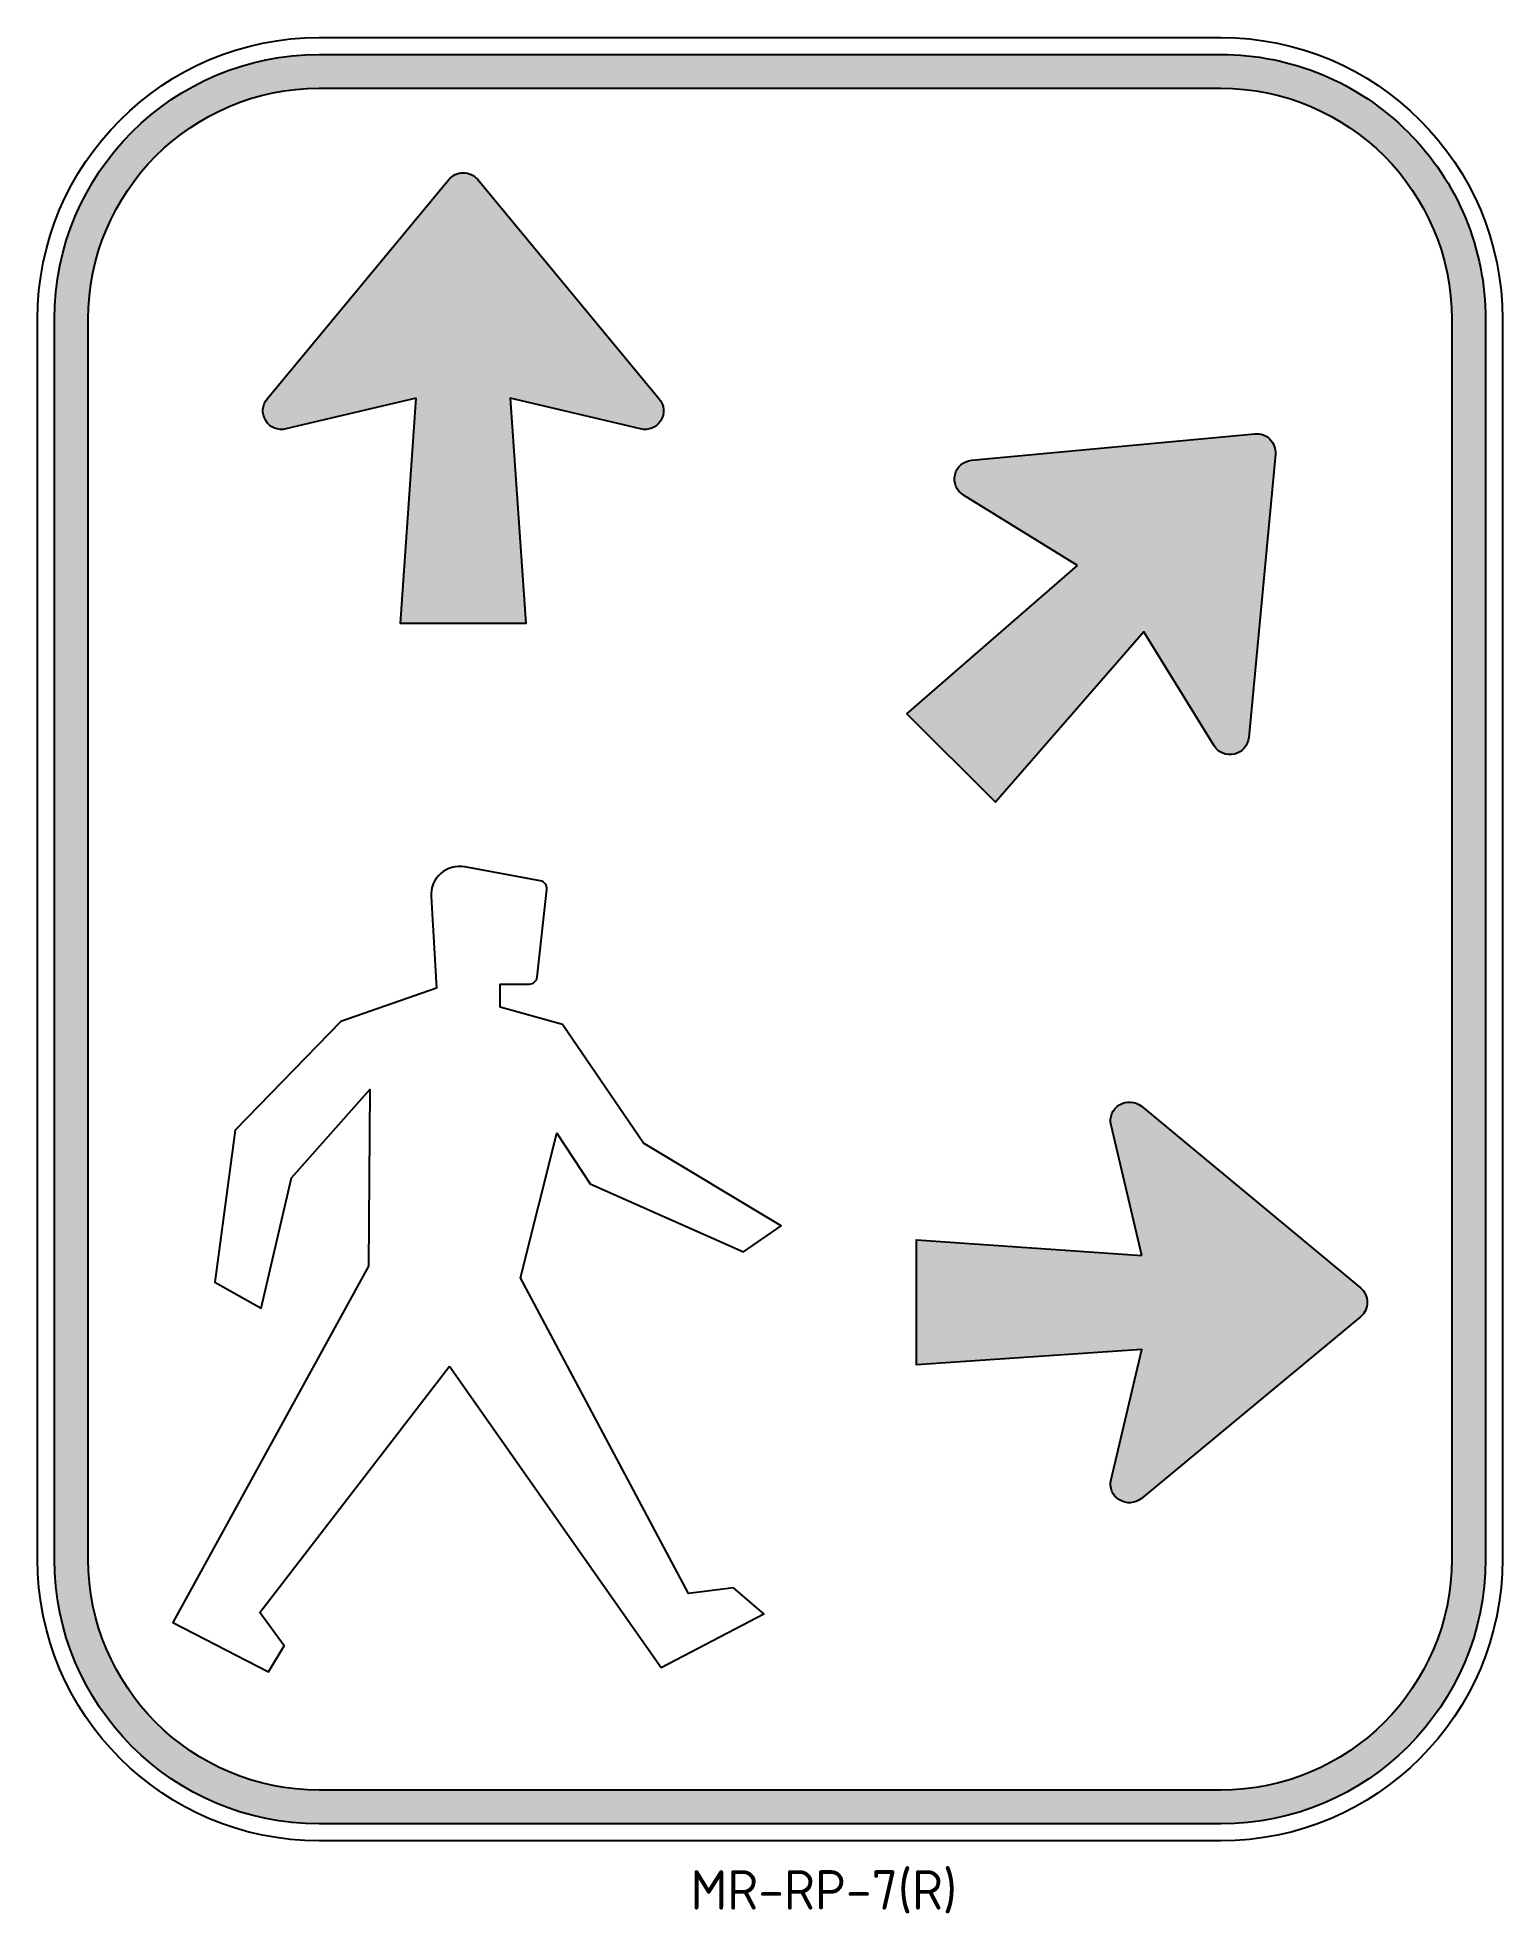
# Model space of a CAD drawing. Extents: x 122 to 252, y 93 to 259.
import ezdxf

# ---------------------------------------------------------------- set-up
doc = ezdxf.new("R2010")
doc.units = 0
doc.header["$LTSCALE"] = 12
for name, color, linetype in [('L25', 1, 'CONTINUOUS'), ('L35', 3, 'CONTINUOUS'), ('T35', 3, 'CONTINUOUS')]:
    doc.layers.add(name, color=color, linetype=linetype)
doc.styles.add('ISO', font='iso3098b')

msp = doc.modelspace()

# ---------------------------------------------------------------- hatches: boundary and pattern name
at = {"layer": 'L25'}
h = msp.add_hatch(color=256, dxfattribs=at)
edge = h.paths.add_edge_path(flags=16)
edge.add_arc((147.4368255585068, 124.2042867258408), 20.5, 180, 270, ccw=False)
edge.add_line((126.9368255585068, 124.2042867258408), (126.9368255585068, 234.2042867258408))
edge.add_arc((147.4368255585068, 234.2042867258408), 20.5, 90, 180, ccw=False)
edge.add_line((147.4368255585068, 254.7042867258408), (227.4368255585068, 254.7042867258408))
edge.add_arc((227.4368255585068, 234.2042867258408), 20.5, 0, 90, ccw=False)
edge.add_line((247.9368255585068, 234.2042867258408), (247.9368255585068, 124.2042867258408))
edge.add_arc((227.4368255585068, 124.2042867258408), 20.5, -90, 0, ccw=False)
edge.add_line((227.4368255585068, 103.7042867258408), (147.4368255585068, 103.7042867258408))
edge = h.paths.add_edge_path()
edge.add_arc((147.4368255585068, 124.2042867258408), 23.5, 180, 270, ccw=False)
edge.add_line((123.9368255585068, 124.2042867258408), (123.9368255585068, 234.2042867258408))
edge.add_arc((147.4368255585068, 234.2042867258408), 23.5, 90, 180, ccw=False)
edge.add_line((147.4368255585068, 257.7042867258408), (227.4368255585068, 257.7042867258408))
edge.add_arc((227.4368255585068, 234.2042867258408), 23.5, 0, 90, ccw=False)
edge.add_line((250.9368255585068, 234.2042867258408), (250.9368255585068, 124.2042867258408))
edge.add_arc((227.4368255585068, 124.2042867258408), 23.5, -90, 0, ccw=False)
edge.add_line((227.4368255585068, 100.7042867258408), (147.4368255585068, 100.7042867258408))
h = msp.add_hatch(color=256, dxfattribs=at)
edge = h.paths.add_edge_path()
edge.add_line((156.0479366696179, 227.2042867258408), (144.4869303290544, 224.4712159980098))
edge.add_arc((144.1034922251735, 226.0931756147297), 1.666666666666655, 140.3558250428549, 283.30077274216757, ccw=False)
edge.add_line((142.8201229569976, 227.1565387226469), (158.9312340874865, 246.6009831670913))
edge.add_arc((160.2146033556624, 245.5376200591741), 1.666666666666649, 39.64417495714429, 140.3558250428556, ccw=False)
edge.add_line((161.4979726238384, 246.6009831670913), (177.6090837155716, 227.1565387226469))
edge.add_arc((176.3257144473957, 226.0931756147297), 1.666666666666667, -103.30077274216751, 39.64417495714508, ccw=False)
edge.add_line((175.9422763435148, 224.4712159980098), (164.3812700029512, 227.2042867258408))
edge.add_line((164.3812700029512, 227.2042867258408), (165.7701588918401, 207.2042867258408))
edge.add_line((165.7701588918401, 207.2042867258408), (154.659047780729, 207.2042867258408))
edge.add_line((154.659047780729, 207.2042867258408), (156.0479366696179, 227.2042867258408))
h = msp.add_hatch(color=256, dxfattribs=at)
edge = h.paths.add_edge_path()
edge.add_line((220.4368255585068, 151.1487311702852), (217.7037548306758, 162.7097375108488))
edge.add_arc((219.3257144473957, 163.0931756147297), 1.666666666666655, 50.35582504285492, 193.3007727421676, ccw=False)
edge.add_line((220.3890775553129, 164.3765448829056), (239.8335219997574, 148.2654337524166))
edge.add_arc((238.7701588918401, 146.9820644842407), 1.666666666666667, -50.35582504285492, 50.35582504285492, ccw=False)
edge.add_line((239.8335219997574, 145.6986952160648), (220.3890775553129, 129.5875841243315))
edge.add_arc((219.3257144473957, 130.8709533925075), 1.666666666666667, 166.6992272578324, 309.64417495714514, ccw=False)
edge.add_line((217.7037548306758, 131.2543914963884), (220.4368255585068, 142.8153978369519))
edge.add_line((220.4368255585068, 142.8153978369519), (200.4368255585068, 141.426508948063))
edge.add_line((200.4368255585068, 141.426508948063), (200.4368255585068, 152.5376200591741))
edge.add_line((200.4368255585068, 152.5376200591741), (220.4368255585068, 151.1487311702852))
edge = h.paths.add_edge_path()
edge.add_line((214.7119940590059, 212.3720117362276), (204.604555233141, 218.6143048718691))
edge.add_arc((205.4803221935148, 220.0323351990819), 1.666666666666643, 95.35582504285537, 238.3007727421675, ccw=False)
edge.add_line((205.3247543456931, 221.6917255758474), (230.4663288015836, 224.0487481661003))
edge.add_arc((230.6218966494054, 222.3893577893348), 1.666666666666671, -5.355825042855486, 95.35582504285452, ccw=False)
edge.add_line((232.2812870261708, 222.2337899415131), (229.9242644085135, 197.092215513027))
edge.add_arc((228.264874031748, 197.2477833608487), 1.666666666666671, 211.6992272578333, 354.64417495714554, ccw=False)
edge.add_line((226.8468437045352, 196.3720164004749), (220.6045505688937, 206.4794552263398))
edge.add_line((220.6045505688937, 206.4794552263398), (207.4445076968108, 191.3552268509608))
edge.add_line((207.4445076968108, 191.3552268509608), (199.5877656836269, 199.2119688641447))
edge.add_line((199.5877656836269, 199.2119688641447), (214.7119940590059, 212.3720117362276))

# ---------------------------------------------------------------- linework, layer by layer
at = {"layer": 'L35'}
for points in [[(147.4368255585068, 99.2042867258408, -0.414213562373095), (122.4368255585068, 124.2042867258408), (122.4368255585068, 234.2042867258408, -0.4142135623730951), (147.4368255585068, 259.2042867258408), (227.4368255585068, 259.2042867258408, -0.414213562373095), (252.4368255585068, 234.2042867258408), (252.4368255585068, 124.2042867258408, -0.414213562373095), (227.4368255585068, 99.2042867258408)], [(147.4368255585068, 100.7042867258408, -0.4142135623730951), (123.9368255585068, 124.2042867258408), (123.9368255585068, 234.2042867258408, -0.4142135623730948), (147.4368255585068, 257.7042867258408), (227.4368255585068, 257.7042867258408, -0.4142135623730954), (250.9368255585068, 234.2042867258408), (250.9368255585068, 124.2042867258408, -0.4142135623730951), (227.4368255585068, 100.7042867258408)], [(147.4368255585068, 103.7042867258408, -0.4142135623730951), (126.9368255585068, 124.2042867258408), (126.9368255585068, 234.2042867258408, -0.4142135623730951), (147.4368255585068, 254.7042867258408), (227.4368255585068, 254.7042867258408, -0.4142135623730951), (247.9368255585068, 234.2042867258408), (247.9368255585068, 124.2042867258408, -0.4142135623730951), (227.4368255585068, 103.7042867258408)], [(156.0479366696179, 227.2042867258408), (144.4869303290544, 224.4712159980098, -0.7195323509243168), (142.8201229569976, 227.1565387226469), (158.9312340874865, 246.6009831670913, -0.4700935059844015), (161.4979726238384, 246.6009831670913), (177.6090837155716, 227.1565387226469, -0.719532350924317), (175.9422763435148, 224.4712159980098), (164.3812700029512, 227.2042867258408), (165.7701588918401, 207.2042867258408), (154.659047780729, 207.2042867258408)], [(214.7119940590059, 212.3720117362276), (204.604555233141, 218.6143048718691, -0.7195323509243168), (205.3247543456931, 221.6917255758474), (230.4663288015836, 224.0487481661003, -0.4700935059844015), (232.2812870261708, 222.2337899415131), (229.9242644085135, 197.092215513027, -0.719532350924317), (226.8468437045352, 196.3720164004749), (220.6045505688937, 206.4794552263398), (207.4445076968108, 191.3552268509608), (199.5877656836269, 199.2119688641447)], [(158.9939681116552, 141.3143590800173), (177.7653971191806, 114.5897407947027), (186.8939684347488, 119.3436389836618), (184.1939684681724, 121.6563463622255), (180.2082542317974, 121.1424114337003), (165.2939687021366, 149.151867240528), (168.5082543766325, 162.0002416548598), (171.4653971971688, 157.5033107299635), (185.0939684570312, 151.4645746190917), (188.4368255585068, 153.7772819976555), (176.2225399954226, 161.1008552296407), (169.0225400845518, 171.6365222654088), (163.4939680559494, 173.1783270509848), (163.4939680559494, 175.2012908533571), (166.0785512907105, 175.2276460369922, 0.3794347891695709), (166.7773779116002, 175.8599978128958), (167.6324716925282, 183.6030852674981, 0.3927936435416189), (167.0561413204431, 184.3794728585301), (160.3540998299324, 185.6244641788385, 0.4871506528824782), (157.3581203867964, 182.981048726247), (157.8368252688367, 174.848615668792), (149.3511110881676, 171.8934899298713), (139.9653969186397, 162.2572089189226), (138.165396940922, 148.7664161442339), (142.2796826042768, 146.4537087656702), (144.9796825708532, 158.0172456584888), (151.9225396277643, 165.8547538189995), (151.7939682007845, 150.1797374979782), (134.4368255585068, 118.5727367910736), (142.9225397391758, 114.204289298009), (144.336825435954, 116.5169966765728), (142.1511111772968, 119.472122815893)], [(220.4368255585068, 151.1487311702852), (217.7037548306758, 162.7097375108488, -0.7195323509243168), (220.3890775553129, 164.3765448829056), (239.8335219997574, 148.2654337524166, -0.4700935059844015), (239.8335219997574, 145.6986952160648), (220.3890775553129, 129.5875841243315, -0.719532350924317), (217.7037548306758, 131.2543914963884), (220.4368255585068, 142.8153978369519), (200.4368255585068, 141.426508948063), (200.4368255585068, 152.5376200591741)]]:
    msp.add_lwpolyline(points, format="xyb", close=True, dxfattribs=at)

# ---------------------------------------------------------------- texts
at = {"layer": 'T35', "style": 'ISO'}
msp.add_text('MR-RP-7(R)', height=3.5, dxfattribs=at).set_placement((180.3839508110693, 93.1079215584399))

doc.saveas('drawing.dxf')
